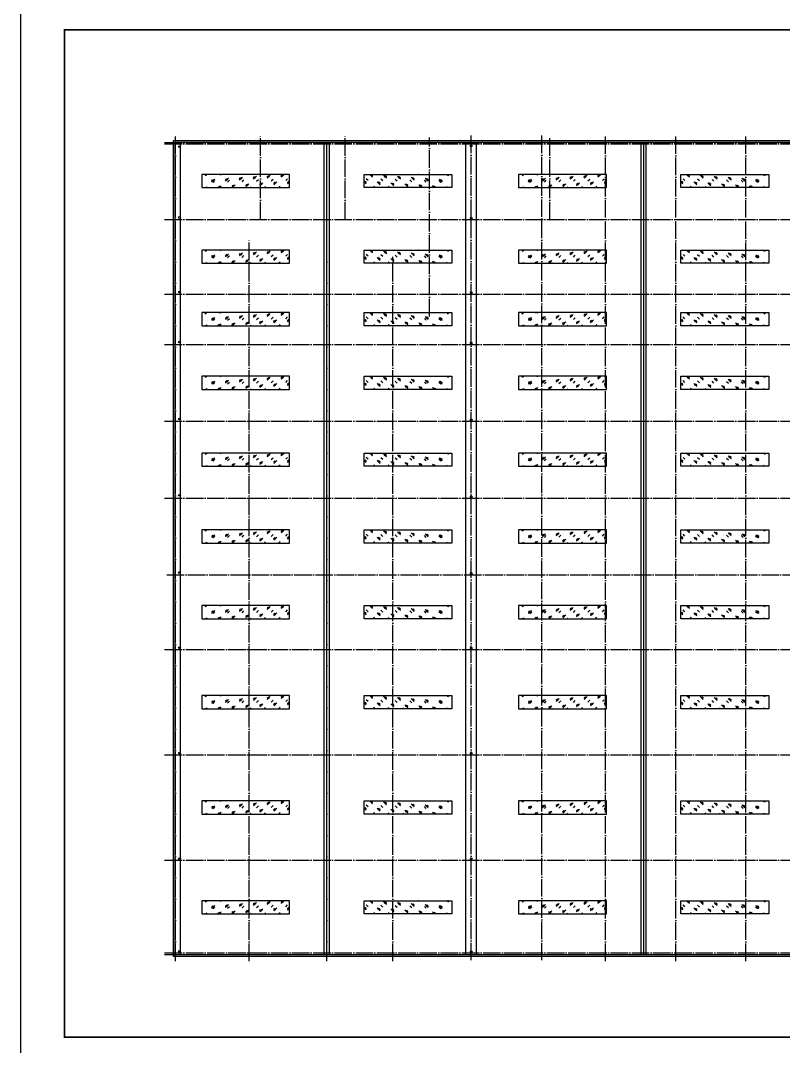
# Model space of a CAD drawing. Extents: x 69728788 to 150676229, y 20164216 to 43663798.
# Drawn here: x 75219157 to 75306105, y 20447316 to 20564216 of the extents above; entities that cross this region are included whole.
import ezdxf

# ---------------------------------------------------------------- set-up
doc = ezdxf.new("R2010")
doc.units = 0
doc.header["$LTSCALE"] = 1000
doc.header["$MEASUREMENT"] = 0
doc.linetypes.add('DOTE', pattern=[2.42, 2, -0.2, 0.02, -0.2])
doc.layers.get('0').update_dxf_attribs({"linetype": 'CONTINUOUS'})
for name, color, linetype in [('DOTE', 251, 'DOTE'), ('PUB_TITLE', 4, 'CONTINUOUS'), ('亮瓦', 20, 'CONTINUOUS'), ('雨水管', 4, 'CONTINUOUS')]:
    doc.layers.add(name, color=color, linetype=linetype)

msp = doc.modelspace()

# ---------------------------------------------------------------- hatches: boundary and pattern name
at = {"layer": '亮瓦'}
h = msp.add_hatch(dxfattribs=at)
h.set_pattern_fill('玻璃1', color=256, scale=150, angle=1440, style=0)
h.set_pattern_definition([(45, (21172.7, 94075.9), (-734.825367, 734.825367), [336, -864]), (45, (21316.7, 94135.9), (-734.825367, 734.825367), [144, -1056]), (45, (21172.7, 94135.9), (-734.825367, 734.825367), [240, -960]), (45, (21244.7, 94075.9), (806.10173, -806.10173), [300, -900]), (45, (21172.7, 94015.9), (-734.825367, 734.825367), [480, -720]), (45, (21172.7, 94195.9), (-734.825367, 734.825367), [120, -1080])])
h.paths.add_polyline_path([(75249823, 20545179), (75249823, 20546679), (75239823, 20546679), (75239823, 20545179)])
h = msp.add_hatch(dxfattribs=at)
h.set_pattern_fill('玻璃1', color=256, scale=150, angle=1440, style=0)
h.set_pattern_definition([(135, (150486974.3, 94075.9), (734.825367, 734.825367), [336, -864]), (135, (150486830.3, 94135.9), (734.825367, 734.825367), [144, -1056]), (135, (150486974.3, 94135.9), (734.825367, 734.825367), [240, -960]), (135, (150486902.3, 94075.9), (-806.10173, -806.10173), [300, -900]), (135, (150486974.3, 94015.9), (734.825367, 734.825367), [480, -720]), (135, (150486974.3, 94195.9), (734.825367, 734.825367), [120, -1080])])
h.paths.add_polyline_path([(75258323, 20545179), (75258323, 20546679), (75268323, 20546679), (75268323, 20545179)])
h = msp.add_hatch(dxfattribs=at)
h.set_pattern_fill('玻璃1', color=256, scale=150, angle=1440, style=0)
h.set_pattern_definition([(45, (57272.7, 94075.9), (-734.825367, 734.825367), [336, -864]), (45, (57416.7, 94135.9), (-734.825367, 734.825367), [144, -1056]), (45, (57272.7, 94135.9), (-734.825367, 734.825367), [240, -960]), (45, (57344.7, 94075.9), (806.10173, -806.10173), [300, -900]), (45, (57272.7, 94015.9), (-734.825367, 734.825367), [480, -720]), (45, (57272.7, 94195.9), (-734.825367, 734.825367), [120, -1080])])
h.paths.add_polyline_path([(75285923, 20545179), (75285923, 20546679), (75275923, 20546679), (75275923, 20545179)])
h = msp.add_hatch(dxfattribs=at)
h.set_pattern_fill('玻璃1', color=256, scale=150, angle=1440, style=0)
h.set_pattern_definition([(135, (150523074.3, 94075.9), (734.825367, 734.825367), [336, -864]), (135, (150522930.3, 94135.9), (734.825367, 734.825367), [144, -1056]), (135, (150523074.3, 94135.9), (734.825367, 734.825367), [240, -960]), (135, (150523002.3, 94075.9), (-806.10173, -806.10173), [300, -900]), (135, (150523074.3, 94015.9), (734.825367, 734.825367), [480, -720]), (135, (150523074.3, 94195.9), (734.825367, 734.825367), [120, -1080])])
h.paths.add_polyline_path([(75294423, 20545179), (75294423, 20546679), (75304423, 20546679), (75304423, 20545179)])
h = msp.add_hatch(dxfattribs=at)
h.set_pattern_fill('玻璃1', color=256, scale=150, angle=1440, style=0)
h.set_pattern_definition([(45, (21172.7, 85450.9), (-734.825367, 734.825367), [336, -864]), (45, (21316.7, 85510.9), (-734.825367, 734.825367), [144, -1056]), (45, (21172.7, 85510.9), (-734.825367, 734.825367), [240, -960]), (45, (21244.7, 85450.9), (806.10173, -806.10173), [300, -900]), (45, (21172.7, 85390.9), (-734.825367, 734.825367), [480, -720]), (45, (21172.7, 85570.9), (-734.825367, 734.825367), [120, -1080])])
h.paths.add_polyline_path([(75249823, 20536554), (75249823, 20538054), (75239823, 20538054), (75239823, 20536554)])
h = msp.add_hatch(dxfattribs=at)
h.set_pattern_fill('玻璃1', color=256, scale=150, angle=1440, style=0)
h.set_pattern_definition([(135, (150486974.3, 85450.9), (734.825367, 734.825367), [336, -864]), (135, (150486830.3, 85510.9), (734.825367, 734.825367), [144, -1056]), (135, (150486974.3, 85510.9), (734.825367, 734.825367), [240, -960]), (135, (150486902.3, 85450.9), (-806.10173, -806.10173), [300, -900]), (135, (150486974.3, 85390.9), (734.825367, 734.825367), [480, -720]), (135, (150486974.3, 85570.9), (734.825367, 734.825367), [120, -1080])])
h.paths.add_polyline_path([(75258323, 20536554), (75258323, 20538054), (75268323, 20538054), (75268323, 20536554)])
h = msp.add_hatch(dxfattribs=at)
h.set_pattern_fill('玻璃1', color=256, scale=150, angle=1440, style=0)
h.set_pattern_definition([(45, (57272.7, 85450.9), (-734.825367, 734.825367), [336, -864]), (45, (57416.7, 85510.9), (-734.825367, 734.825367), [144, -1056]), (45, (57272.7, 85510.9), (-734.825367, 734.825367), [240, -960]), (45, (57344.7, 85450.9), (806.10173, -806.10173), [300, -900]), (45, (57272.7, 85390.9), (-734.825367, 734.825367), [480, -720]), (45, (57272.7, 85570.9), (-734.825367, 734.825367), [120, -1080])])
h.paths.add_polyline_path([(75285923, 20536554), (75285923, 20538054), (75275923, 20538054), (75275923, 20536554)])
h = msp.add_hatch(dxfattribs=at)
h.set_pattern_fill('玻璃1', color=256, scale=150, angle=1440, style=0)
h.set_pattern_definition([(135, (150523074.3, 85450.9), (734.825367, 734.825367), [336, -864]), (135, (150522930.3, 85510.9), (734.825367, 734.825367), [144, -1056]), (135, (150523074.3, 85510.9), (734.825367, 734.825367), [240, -960]), (135, (150523002.3, 85450.9), (-806.10173, -806.10173), [300, -900]), (135, (150523074.3, 85390.9), (734.825367, 734.825367), [480, -720]), (135, (150523074.3, 85570.9), (734.825367, 734.825367), [120, -1080])])
h.paths.add_polyline_path([(75294423, 20536554), (75294423, 20538054), (75304423, 20538054), (75304423, 20536554)])
h = msp.add_hatch(dxfattribs=at)
h.set_pattern_fill('玻璃1', color=256, scale=150, angle=1440, style=0)
h.set_pattern_definition([(45, (21172.7, 78325.9), (-734.825367, 734.825367), [336, -864]), (45, (21316.7, 78385.9), (-734.825367, 734.825367), [144, -1056]), (45, (21172.7, 78385.9), (-734.825367, 734.825367), [240, -960]), (45, (21244.7, 78325.9), (806.10173, -806.10173), [300, -900]), (45, (21172.7, 78265.9), (-734.825367, 734.825367), [480, -720]), (45, (21172.7, 78445.9), (-734.825367, 734.825367), [120, -1080])])
h.paths.add_polyline_path([(75249823, 20529429), (75249823, 20530929), (75239823, 20530929), (75239823, 20529429)])
h = msp.add_hatch(dxfattribs=at)
h.set_pattern_fill('玻璃1', color=256, scale=150, angle=1440, style=0)
h.set_pattern_definition([(135, (150486974.3, 78325.9), (734.825367, 734.825367), [336, -864]), (135, (150486830.3, 78385.9), (734.825367, 734.825367), [144, -1056]), (135, (150486974.3, 78385.9), (734.825367, 734.825367), [240, -960]), (135, (150486902.3, 78325.9), (-806.10173, -806.10173), [300, -900]), (135, (150486974.3, 78265.9), (734.825367, 734.825367), [480, -720]), (135, (150486974.3, 78445.9), (734.825367, 734.825367), [120, -1080])])
h.paths.add_polyline_path([(75258323, 20529429), (75258323, 20530929), (75268323, 20530929), (75268323, 20529429)])
h = msp.add_hatch(dxfattribs=at)
h.set_pattern_fill('玻璃1', color=256, scale=150, angle=1440, style=0)
h.set_pattern_definition([(45, (57272.7, 78325.9), (-734.825367, 734.825367), [336, -864]), (45, (57416.7, 78385.9), (-734.825367, 734.825367), [144, -1056]), (45, (57272.7, 78385.9), (-734.825367, 734.825367), [240, -960]), (45, (57344.7, 78325.9), (806.10173, -806.10173), [300, -900]), (45, (57272.7, 78265.9), (-734.825367, 734.825367), [480, -720]), (45, (57272.7, 78445.9), (-734.825367, 734.825367), [120, -1080])])
h.paths.add_polyline_path([(75285923, 20529429), (75285923, 20530929), (75275923, 20530929), (75275923, 20529429)])
h = msp.add_hatch(dxfattribs=at)
h.set_pattern_fill('玻璃1', color=256, scale=150, angle=1440, style=0)
h.set_pattern_definition([(135, (150523074.3, 78325.9), (734.825367, 734.825367), [336, -864]), (135, (150522930.3, 78385.9), (734.825367, 734.825367), [144, -1056]), (135, (150523074.3, 78385.9), (734.825367, 734.825367), [240, -960]), (135, (150523002.3, 78325.9), (-806.10173, -806.10173), [300, -900]), (135, (150523074.3, 78265.9), (734.825367, 734.825367), [480, -720]), (135, (150523074.3, 78445.9), (734.825367, 734.825367), [120, -1080])])
h.paths.add_polyline_path([(75294423, 20529429), (75294423, 20530929), (75304423, 20530929), (75304423, 20529429)])
h = msp.add_hatch(dxfattribs=at)
h.set_pattern_fill('玻璃1', color=256, scale=150, angle=1440, style=0)
h.set_pattern_definition([(45, (21172.7, 71075.9), (-734.825367, 734.825367), [336, -864]), (45, (21316.7, 71135.9), (-734.825367, 734.825367), [144, -1056]), (45, (21172.7, 71135.9), (-734.825367, 734.825367), [240, -960]), (45, (21244.7, 71075.9), (806.10173, -806.10173), [300, -900]), (45, (21172.7, 71015.9), (-734.825367, 734.825367), [480, -720]), (45, (21172.7, 71195.9), (-734.825367, 734.825367), [120, -1080])])
h.paths.add_polyline_path([(75249823, 20522179), (75249823, 20523679), (75239823, 20523679), (75239823, 20522179)])
h = msp.add_hatch(dxfattribs=at)
h.set_pattern_fill('玻璃1', color=256, scale=150, angle=1440, style=0)
h.set_pattern_definition([(135, (150486974.3, 71075.9), (734.825367, 734.825367), [336, -864]), (135, (150486830.3, 71135.9), (734.825367, 734.825367), [144, -1056]), (135, (150486974.3, 71135.9), (734.825367, 734.825367), [240, -960]), (135, (150486902.3, 71075.9), (-806.10173, -806.10173), [300, -900]), (135, (150486974.3, 71015.9), (734.825367, 734.825367), [480, -720]), (135, (150486974.3, 71195.9), (734.825367, 734.825367), [120, -1080])])
h.paths.add_polyline_path([(75258323, 20522179), (75258323, 20523679), (75268323, 20523679), (75268323, 20522179)])
h = msp.add_hatch(dxfattribs=at)
h.set_pattern_fill('玻璃1', color=256, scale=150, angle=1440, style=0)
h.set_pattern_definition([(45, (57272.3, 71075.9), (-734.825367, 734.825367), [336, -864]), (45, (57416.3, 71135.9), (-734.825367, 734.825367), [144, -1056]), (45, (57272.3, 71135.9), (-734.825367, 734.825367), [240, -960]), (45, (57344.3, 71075.9), (806.10173, -806.10173), [300, -900]), (45, (57272.3, 71015.9), (-734.825367, 734.825367), [480, -720]), (45, (57272.3, 71195.9), (-734.825367, 734.825367), [120, -1080])])
h.paths.add_polyline_path([(75285923, 20522179), (75285923, 20523679), (75275923, 20523679), (75275923, 20522179)])
h = msp.add_hatch(dxfattribs=at)
h.set_pattern_fill('玻璃1', color=256, scale=150, angle=1440, style=0)
h.set_pattern_definition([(135, (150523073.9, 71075.9), (734.825367, 734.825367), [336, -864]), (135, (150522929.9, 71135.9), (734.825367, 734.825367), [144, -1056]), (135, (150523073.9, 71135.9), (734.825367, 734.825367), [240, -960]), (135, (150523001.9, 71075.9), (-806.10173, -806.10173), [300, -900]), (135, (150523073.9, 71015.9), (734.825367, 734.825367), [480, -720]), (135, (150523073.9, 71195.9), (734.825367, 734.825367), [120, -1080])])
h.paths.add_polyline_path([(75294423, 20522179), (75294423, 20523679), (75304423, 20523679), (75304423, 20522179)])
h = msp.add_hatch(dxfattribs=at)
h.set_pattern_fill('玻璃1', color=256, scale=150, angle=1440, style=0)
h.set_pattern_definition([(45, (21172.7, 62325.9), (-734.825367, 734.825367), [336, -864]), (45, (21316.7, 62385.9), (-734.825367, 734.825367), [144, -1056]), (45, (21172.7, 62385.9), (-734.825367, 734.825367), [240, -960]), (45, (21244.7, 62325.9), (806.10173, -806.10173), [300, -900]), (45, (21172.7, 62265.9), (-734.825367, 734.825367), [480, -720]), (45, (21172.7, 62445.9), (-734.825367, 734.825367), [120, -1080])])
h.paths.add_polyline_path([(75249823, 20513429), (75249823, 20514929), (75239823, 20514929), (75239823, 20513429)])
h = msp.add_hatch(dxfattribs=at)
h.set_pattern_fill('玻璃1', color=256, scale=150, angle=1440, style=0)
h.set_pattern_definition([(135, (150486974.3, 62325.9), (734.825367, 734.825367), [336, -864]), (135, (150486830.3, 62385.9), (734.825367, 734.825367), [144, -1056]), (135, (150486974.3, 62385.9), (734.825367, 734.825367), [240, -960]), (135, (150486902.3, 62325.9), (-806.10173, -806.10173), [300, -900]), (135, (150486974.3, 62265.9), (734.825367, 734.825367), [480, -720]), (135, (150486974.3, 62445.9), (734.825367, 734.825367), [120, -1080])])
h.paths.add_polyline_path([(75258323, 20513429), (75258323, 20514929), (75268323, 20514929), (75268323, 20513429)])
h = msp.add_hatch(dxfattribs=at)
h.set_pattern_fill('玻璃1', color=256, scale=150, angle=1440, style=0)
h.set_pattern_definition([(45, (57272.3, 62325.9), (-734.825367, 734.825367), [336, -864]), (45, (57416.3, 62385.9), (-734.825367, 734.825367), [144, -1056]), (45, (57272.3, 62385.9), (-734.825367, 734.825367), [240, -960]), (45, (57344.3, 62325.9), (806.10173, -806.10173), [300, -900]), (45, (57272.3, 62265.9), (-734.825367, 734.825367), [480, -720]), (45, (57272.3, 62445.9), (-734.825367, 734.825367), [120, -1080])])
h.paths.add_polyline_path([(75285923, 20513429), (75285923, 20514929), (75275923, 20514929), (75275923, 20513429)])
h = msp.add_hatch(dxfattribs=at)
h.set_pattern_fill('玻璃1', color=256, scale=150, angle=1440, style=0)
h.set_pattern_definition([(135, (150523073.9, 62325.9), (734.825367, 734.825367), [336, -864]), (135, (150522929.9, 62385.9), (734.825367, 734.825367), [144, -1056]), (135, (150523073.9, 62385.9), (734.825367, 734.825367), [240, -960]), (135, (150523001.9, 62325.9), (-806.10173, -806.10173), [300, -900]), (135, (150523073.9, 62265.9), (734.825367, 734.825367), [480, -720]), (135, (150523073.9, 62445.9), (734.825367, 734.825367), [120, -1080])])
h.paths.add_polyline_path([(75294423, 20513429), (75294423, 20514929), (75304423, 20514929), (75304423, 20513429)])
h = msp.add_hatch(dxfattribs=at)
h.set_pattern_fill('玻璃1', color=256, scale=150, angle=1440, style=0)
h.set_pattern_definition([(45, (21172.7, 53575.9), (-734.825367, 734.825367), [336, -864]), (45, (21316.7, 53635.9), (-734.825367, 734.825367), [144, -1056]), (45, (21172.7, 53635.9), (-734.825367, 734.825367), [240, -960]), (45, (21244.7, 53575.9), (806.10173, -806.10173), [300, -900]), (45, (21172.7, 53515.9), (-734.825367, 734.825367), [480, -720]), (45, (21172.7, 53695.9), (-734.825367, 734.825367), [120, -1080])])
h.paths.add_polyline_path([(75249823, 20504679), (75249823, 20506179), (75239823, 20506179), (75239823, 20504679)])
h = msp.add_hatch(dxfattribs=at)
h.set_pattern_fill('玻璃1', color=256, scale=150, angle=1440, style=0)
h.set_pattern_definition([(135, (150486974.3, 53575.9), (734.825367, 734.825367), [336, -864]), (135, (150486830.3, 53635.9), (734.825367, 734.825367), [144, -1056]), (135, (150486974.3, 53635.9), (734.825367, 734.825367), [240, -960]), (135, (150486902.3, 53575.9), (-806.10173, -806.10173), [300, -900]), (135, (150486974.3, 53515.9), (734.825367, 734.825367), [480, -720]), (135, (150486974.3, 53695.9), (734.825367, 734.825367), [120, -1080])])
h.paths.add_polyline_path([(75258323, 20504679), (75258323, 20506179), (75268323, 20506179), (75268323, 20504679)])
h = msp.add_hatch(dxfattribs=at)
h.set_pattern_fill('玻璃1', color=256, scale=150, angle=1440, style=0)
h.set_pattern_definition([(45, (57272.7, 53575.9), (-734.825367, 734.825367), [336, -864]), (45, (57416.7, 53635.9), (-734.825367, 734.825367), [144, -1056]), (45, (57272.7, 53635.9), (-734.825367, 734.825367), [240, -960]), (45, (57344.7, 53575.9), (806.10173, -806.10173), [300, -900]), (45, (57272.7, 53515.9), (-734.825367, 734.825367), [480, -720]), (45, (57272.7, 53695.9), (-734.825367, 734.825367), [120, -1080])])
h.paths.add_polyline_path([(75285923, 20504679), (75285923, 20506179), (75275923, 20506179), (75275923, 20504679)])
h = msp.add_hatch(dxfattribs=at)
h.set_pattern_fill('玻璃1', color=256, scale=150, angle=1440, style=0)
h.set_pattern_definition([(135, (150523074.3, 53575.9), (734.825367, 734.825367), [336, -864]), (135, (150522930.3, 53635.9), (734.825367, 734.825367), [144, -1056]), (135, (150523074.3, 53635.9), (734.825367, 734.825367), [240, -960]), (135, (150523002.3, 53575.9), (-806.10173, -806.10173), [300, -900]), (135, (150523074.3, 53515.9), (734.825367, 734.825367), [480, -720]), (135, (150523074.3, 53695.9), (734.825367, 734.825367), [120, -1080])])
h.paths.add_polyline_path([(75294423, 20504679), (75294423, 20506179), (75304423, 20506179), (75304423, 20504679)])
h = msp.add_hatch(dxfattribs=at)
h.set_pattern_fill('玻璃1', color=256, scale=150, angle=1440, style=0)
h.set_pattern_definition([(45, (21172.7, 44950.9), (-734.825367, 734.825367), [336, -864]), (45, (21316.7, 45010.9), (-734.825367, 734.825367), [144, -1056]), (45, (21172.7, 45010.9), (-734.825367, 734.825367), [240, -960]), (45, (21244.7, 44950.9), (806.10173, -806.10173), [300, -900]), (45, (21172.7, 44890.9), (-734.825367, 734.825367), [480, -720]), (45, (21172.7, 45070.9), (-734.825367, 734.825367), [120, -1080])])
h.paths.add_polyline_path([(75249823, 20496054), (75249823, 20497554), (75239823, 20497554), (75239823, 20496054)])
h = msp.add_hatch(dxfattribs=at)
h.set_pattern_fill('玻璃1', color=256, scale=150, angle=1440, style=0)
h.set_pattern_definition([(135, (150486974.3, 44950.9), (734.825367, 734.825367), [336, -864]), (135, (150486830.3, 45010.9), (734.825367, 734.825367), [144, -1056]), (135, (150486974.3, 45010.9), (734.825367, 734.825367), [240, -960]), (135, (150486902.3, 44950.9), (-806.10173, -806.10173), [300, -900]), (135, (150486974.3, 44890.9), (734.825367, 734.825367), [480, -720]), (135, (150486974.3, 45070.9), (734.825367, 734.825367), [120, -1080])])
h.paths.add_polyline_path([(75258323, 20496054), (75258323, 20497554), (75268323, 20497554), (75268323, 20496054)])
h = msp.add_hatch(dxfattribs=at)
h.set_pattern_fill('玻璃1', color=256, scale=150, angle=1440, style=0)
h.set_pattern_definition([(45, (57272.3, 44950.9), (-734.825367, 734.825367), [336, -864]), (45, (57416.3, 45010.9), (-734.825367, 734.825367), [144, -1056]), (45, (57272.3, 45010.9), (-734.825367, 734.825367), [240, -960]), (45, (57344.3, 44950.9), (806.10173, -806.10173), [300, -900]), (45, (57272.3, 44890.9), (-734.825367, 734.825367), [480, -720]), (45, (57272.3, 45070.9), (-734.825367, 734.825367), [120, -1080])])
h.paths.add_polyline_path([(75285923, 20496054), (75285923, 20497554), (75275923, 20497554), (75275923, 20496054)])
h = msp.add_hatch(dxfattribs=at)
h.set_pattern_fill('玻璃1', color=256, scale=150, angle=1440, style=0)
h.set_pattern_definition([(135, (150523073.9, 44950.9), (734.825367, 734.825367), [336, -864]), (135, (150522929.9, 45010.9), (734.825367, 734.825367), [144, -1056]), (135, (150523073.9, 45010.9), (734.825367, 734.825367), [240, -960]), (135, (150523001.9, 44950.9), (-806.10173, -806.10173), [300, -900]), (135, (150523073.9, 44890.9), (734.825367, 734.825367), [480, -720]), (135, (150523073.9, 45070.9), (734.825367, 734.825367), [120, -1080])])
h.paths.add_polyline_path([(75294423, 20496054), (75294423, 20497554), (75304423, 20497554), (75304423, 20496054)])
h = msp.add_hatch(dxfattribs=at)
h.set_pattern_fill('玻璃1', color=256, scale=150, angle=1440, style=0)
h.set_pattern_definition([(45, (21172.7, 34700.9), (-734.825367, 734.825367), [336, -864]), (45, (21316.7, 34760.9), (-734.825367, 734.825367), [144, -1056]), (45, (21172.7, 34760.9), (-734.825367, 734.825367), [240, -960]), (45, (21244.7, 34700.9), (806.10173, -806.10173), [300, -900]), (45, (21172.7, 34640.9), (-734.825367, 734.825367), [480, -720]), (45, (21172.7, 34820.9), (-734.825367, 734.825367), [120, -1080])])
h.paths.add_polyline_path([(75249823, 20485804), (75249823, 20487304), (75239823, 20487304), (75239823, 20485804)])
h = msp.add_hatch(dxfattribs=at)
h.set_pattern_fill('玻璃1', color=256, scale=150, angle=1440, style=0)
h.set_pattern_definition([(135, (150486974.3, 34700.9), (734.825367, 734.825367), [336, -864]), (135, (150486830.3, 34760.9), (734.825367, 734.825367), [144, -1056]), (135, (150486974.3, 34760.9), (734.825367, 734.825367), [240, -960]), (135, (150486902.3, 34700.9), (-806.10173, -806.10173), [300, -900]), (135, (150486974.3, 34640.9), (734.825367, 734.825367), [480, -720]), (135, (150486974.3, 34820.9), (734.825367, 734.825367), [120, -1080])])
h.paths.add_polyline_path([(75258323, 20485804), (75258323, 20487304), (75268323, 20487304), (75268323, 20485804)])
h = msp.add_hatch(dxfattribs=at)
h.set_pattern_fill('玻璃1', color=256, scale=150, angle=1440, style=0)
h.set_pattern_definition([(45, (57272.7, 34700.9), (-734.825367, 734.825367), [336, -864]), (45, (57416.7, 34760.9), (-734.825367, 734.825367), [144, -1056]), (45, (57272.7, 34760.9), (-734.825367, 734.825367), [240, -960]), (45, (57344.7, 34700.9), (806.10173, -806.10173), [300, -900]), (45, (57272.7, 34640.9), (-734.825367, 734.825367), [480, -720]), (45, (57272.7, 34820.9), (-734.825367, 734.825367), [120, -1080])])
h.paths.add_polyline_path([(75285923, 20485804), (75285923, 20487304), (75275923, 20487304), (75275923, 20485804)])
h = msp.add_hatch(dxfattribs=at)
h.set_pattern_fill('玻璃1', color=256, scale=150, angle=1440, style=0)
h.set_pattern_definition([(135, (150523074.3, 34700.9), (734.825367, 734.825367), [336, -864]), (135, (150522930.3, 34760.9), (734.825367, 734.825367), [144, -1056]), (135, (150523074.3, 34760.9), (734.825367, 734.825367), [240, -960]), (135, (150523002.3, 34700.9), (-806.10173, -806.10173), [300, -900]), (135, (150523074.3, 34640.9), (734.825367, 734.825367), [480, -720]), (135, (150523074.3, 34820.9), (734.825367, 734.825367), [120, -1080])])
h.paths.add_polyline_path([(75294423, 20485804), (75294423, 20487304), (75304423, 20487304), (75304423, 20485804)])
h = msp.add_hatch(dxfattribs=at)
h.set_pattern_fill('玻璃1', color=256, scale=150, angle=1440, style=0)
h.set_pattern_definition([(45, (21172.7, 22700.9), (-734.825367, 734.825367), [336, -864]), (45, (21316.7, 22760.9), (-734.825367, 734.825367), [144, -1056]), (45, (21172.7, 22760.9), (-734.825367, 734.825367), [240, -960]), (45, (21244.7, 22700.9), (806.10173, -806.10173), [300, -900]), (45, (21172.7, 22640.9), (-734.825367, 734.825367), [480, -720]), (45, (21172.7, 22820.9), (-734.825367, 734.825367), [120, -1080])])
h.paths.add_polyline_path([(75249823, 20473804), (75249823, 20475304), (75239823, 20475304), (75239823, 20473804)])
h = msp.add_hatch(dxfattribs=at)
h.set_pattern_fill('玻璃1', color=256, scale=150, angle=1440, style=0)
h.set_pattern_definition([(135, (150486974.3, 22700.9), (734.825367, 734.825367), [336, -864]), (135, (150486830.3, 22760.9), (734.825367, 734.825367), [144, -1056]), (135, (150486974.3, 22760.9), (734.825367, 734.825367), [240, -960]), (135, (150486902.3, 22700.9), (-806.10173, -806.10173), [300, -900]), (135, (150486974.3, 22640.9), (734.825367, 734.825367), [480, -720]), (135, (150486974.3, 22820.9), (734.825367, 734.825367), [120, -1080])])
h.paths.add_polyline_path([(75258323, 20473804), (75258323, 20475304), (75268323, 20475304), (75268323, 20473804)])
h = msp.add_hatch(dxfattribs=at)
h.set_pattern_fill('玻璃1', color=256, scale=150, angle=1440, style=0)
h.set_pattern_definition([(45, (57272.7, 22700.9), (-734.825367, 734.825367), [336, -864]), (45, (57416.7, 22760.9), (-734.825367, 734.825367), [144, -1056]), (45, (57272.7, 22760.9), (-734.825367, 734.825367), [240, -960]), (45, (57344.7, 22700.9), (806.10173, -806.10173), [300, -900]), (45, (57272.7, 22640.9), (-734.825367, 734.825367), [480, -720]), (45, (57272.7, 22820.9), (-734.825367, 734.825367), [120, -1080])])
h.paths.add_polyline_path([(75285923, 20473804), (75285923, 20475304), (75275923, 20475304), (75275923, 20473804)])
h = msp.add_hatch(dxfattribs=at)
h.set_pattern_fill('玻璃1', color=256, scale=150, angle=1440, style=0)
h.set_pattern_definition([(135, (150523074.3, 22700.9), (734.825367, 734.825367), [336, -864]), (135, (150522930.3, 22760.9), (734.825367, 734.825367), [144, -1056]), (135, (150523074.3, 22760.9), (734.825367, 734.825367), [240, -960]), (135, (150523002.3, 22700.9), (-806.10173, -806.10173), [300, -900]), (135, (150523074.3, 22640.9), (734.825367, 734.825367), [480, -720]), (135, (150523074.3, 22820.9), (734.825367, 734.825367), [120, -1080])])
h.paths.add_polyline_path([(75294423, 20473804), (75294423, 20475304), (75304423, 20475304), (75304423, 20473804)])
h = msp.add_hatch(dxfattribs=at)
h.set_pattern_fill('玻璃1', color=256, scale=150, angle=1440, style=0)
h.set_pattern_definition([(45, (21172.7, 11325.9), (-734.825367, 734.825367), [336, -864]), (45, (21316.7, 11385.9), (-734.825367, 734.825367), [144, -1056]), (45, (21172.7, 11385.9), (-734.825367, 734.825367), [240, -960]), (45, (21244.7, 11325.9), (806.10173, -806.10173), [300, -900]), (45, (21172.7, 11265.9), (-734.825367, 734.825367), [480, -720]), (45, (21172.7, 11445.9), (-734.825367, 734.825367), [120, -1080])])
h.paths.add_polyline_path([(75249823, 20462429), (75249823, 20463929), (75239823, 20463929), (75239823, 20462429)])
h = msp.add_hatch(dxfattribs=at)
h.set_pattern_fill('玻璃1', color=256, scale=150, angle=1440, style=0)
h.set_pattern_definition([(135, (150486974.3, 11325.9), (734.825367, 734.825367), [336, -864]), (135, (150486830.3, 11385.9), (734.825367, 734.825367), [144, -1056]), (135, (150486974.3, 11385.9), (734.825367, 734.825367), [240, -960]), (135, (150486902.3, 11325.9), (-806.10173, -806.10173), [300, -900]), (135, (150486974.3, 11265.9), (734.825367, 734.825367), [480, -720]), (135, (150486974.3, 11445.9), (734.825367, 734.825367), [120, -1080])])
h.paths.add_polyline_path([(75258323, 20462429), (75258323, 20463929), (75268323, 20463929), (75268323, 20462429)])
h = msp.add_hatch(dxfattribs=at)
h.set_pattern_fill('玻璃1', color=256, scale=150, angle=1440, style=0)
h.set_pattern_definition([(45, (57272.7, 11325.9), (-734.825367, 734.825367), [336, -864]), (45, (57416.7, 11385.9), (-734.825367, 734.825367), [144, -1056]), (45, (57272.7, 11385.9), (-734.825367, 734.825367), [240, -960]), (45, (57344.7, 11325.9), (806.10173, -806.10173), [300, -900]), (45, (57272.7, 11265.9), (-734.825367, 734.825367), [480, -720]), (45, (57272.7, 11445.9), (-734.825367, 734.825367), [120, -1080])])
h.paths.add_polyline_path([(75285923, 20462429), (75285923, 20463929), (75275923, 20463929), (75275923, 20462429)])
h = msp.add_hatch(dxfattribs=at)
h.set_pattern_fill('玻璃1', color=256, scale=150, angle=1440, style=0)
h.set_pattern_definition([(135, (150523074.3, 11325.9), (734.825367, 734.825367), [336, -864]), (135, (150522930.3, 11385.9), (734.825367, 734.825367), [144, -1056]), (135, (150523074.3, 11385.9), (734.825367, 734.825367), [240, -960]), (135, (150523002.3, 11325.9), (-806.10173, -806.10173), [300, -900]), (135, (150523074.3, 11265.9), (734.825367, 734.825367), [480, -720]), (135, (150523074.3, 11445.9), (734.825367, 734.825367), [120, -1080])])
h.paths.add_polyline_path([(75294423, 20462429), (75294423, 20463929), (75304423, 20463929), (75304423, 20462429)])

# ---------------------------------------------------------------- linework, layer by layer
for p, q in [((75236773, 20550354), (75309873, 20550354)), ((75236773, 20457754), (75236773, 20550354)), ((75237373, 20457754), (75237373, 20550354)), ((75253773, 20457754), (75253773, 20550354)), ((75254073, 20457754), (75254073, 20550354)), ((75254373, 20457754), (75254373, 20550354)), ((75269923, 20457754), (75269923, 20550354)), ((75271123, 20457754), (75271123, 20550354)), ((75289873, 20457754), (75289873, 20550354)), ((75290173, 20457754), (75290173, 20550354)), ((75290173, 20457754), (75290173, 20550354)), ((75290473, 20457754), (75290473, 20550354)), ((75342973, 20457754), (75236773, 20457754))]:
    msp.add_line(p, q)
msp.add_lwpolyline([(75236573, 20550554), (75310073, 20550554), (75310073, 20492979), (75343173, 20492979), (75343173, 20457554), (75236573, 20457554), (75236573, 20550554)])
for points in [[(75249823, 20545179), (75249823, 20546679), (75239823, 20546679), (75239823, 20545179)], [(75258323, 20545179), (75258323, 20546679), (75268323, 20546679), (75268323, 20545179)], [(75285923, 20545179), (75285923, 20546679), (75275923, 20546679), (75275923, 20545179)], [(75294423, 20545179), (75294423, 20546679), (75304423, 20546679), (75304423, 20545179)], [(75249823, 20536554), (75249823, 20538054), (75239823, 20538054), (75239823, 20536554)], [(75258323, 20536554), (75258323, 20538054), (75268323, 20538054), (75268323, 20536554)], [(75285923, 20536554), (75285923, 20538054), (75275923, 20538054), (75275923, 20536554)], [(75294423, 20536554), (75294423, 20538054), (75304423, 20538054), (75304423, 20536554)], [(75249823, 20529429), (75249823, 20530929), (75239823, 20530929), (75239823, 20529429)], [(75258323, 20529429), (75258323, 20530929), (75268323, 20530929), (75268323, 20529429)], [(75285923, 20529429), (75285923, 20530929), (75275923, 20530929), (75275923, 20529429)], [(75294423, 20529429), (75294423, 20530929), (75304423, 20530929), (75304423, 20529429)], [(75249823, 20522179), (75249823, 20523679), (75239823, 20523679), (75239823, 20522179)], [(75258323, 20522179), (75258323, 20523679), (75268323, 20523679), (75268323, 20522179)], [(75285923, 20522179), (75285923, 20523679), (75275923, 20523679), (75275923, 20522179)], [(75294423, 20522179), (75294423, 20523679), (75304423, 20523679), (75304423, 20522179)], [(75249823, 20513429), (75249823, 20514929), (75239823, 20514929), (75239823, 20513429)], [(75258323, 20513429), (75258323, 20514929), (75268323, 20514929), (75268323, 20513429)], [(75285923, 20513429), (75285923, 20514929), (75275923, 20514929), (75275923, 20513429)], [(75294423, 20513429), (75294423, 20514929), (75304423, 20514929), (75304423, 20513429)], [(75249823, 20504679), (75249823, 20506179), (75239823, 20506179), (75239823, 20504679)], [(75258323, 20504679), (75258323, 20506179), (75268323, 20506179), (75268323, 20504679)], [(75285923, 20504679), (75285923, 20506179), (75275923, 20506179), (75275923, 20504679)], [(75294423, 20504679), (75294423, 20506179), (75304423, 20506179), (75304423, 20504679)], [(75249823, 20496054), (75249823, 20497554), (75239823, 20497554), (75239823, 20496054)], [(75258323, 20496054), (75258323, 20497554), (75268323, 20497554), (75268323, 20496054)], [(75285923, 20496054), (75285923, 20497554), (75275923, 20497554), (75275923, 20496054)], [(75294423, 20496054), (75294423, 20497554), (75304423, 20497554), (75304423, 20496054)], [(75249823, 20485804), (75249823, 20487304), (75239823, 20487304), (75239823, 20485804)], [(75258323, 20485804), (75258323, 20487304), (75268323, 20487304), (75268323, 20485804)], [(75285923, 20485804), (75285923, 20487304), (75275923, 20487304), (75275923, 20485804)], [(75294423, 20485804), (75294423, 20487304), (75304423, 20487304), (75304423, 20485804)], [(75249823, 20473804), (75249823, 20475304), (75239823, 20475304), (75239823, 20473804)], [(75258323, 20473804), (75258323, 20475304), (75268323, 20475304), (75268323, 20473804)], [(75285923, 20473804), (75285923, 20475304), (75275923, 20475304), (75275923, 20473804)], [(75294423, 20473804), (75294423, 20475304), (75304423, 20475304), (75304423, 20473804)], [(75249823, 20462429), (75249823, 20463929), (75239823, 20463929), (75239823, 20462429)], [(75258323, 20462429), (75258323, 20463929), (75268323, 20463929), (75268323, 20462429)], [(75285923, 20462429), (75285923, 20463929), (75275923, 20463929), (75275923, 20462429)], [(75294423, 20462429), (75294423, 20463929), (75304423, 20463929), (75304423, 20462429)]]:
    msp.add_lwpolyline(points, close=True)
at = {"layer": 'DOTE'}
for p, q in [((75236823, 20457054), (75236823, 20551054)), ((75246498, 20541554), (75246498, 20551054)), ((75256173, 20541554), (75256173, 20551054)), ((75270523, 20457137), (75270523, 20551137)), ((75278573, 20457137), (75278573, 20551137)), ((75285823, 20457054), (75285823, 20551054)), ((75293823, 20457054), (75293823, 20551054)), ((75301823, 20457054), (75301823, 20551054)), ((75235573, 20550304), (75345573, 20550304)), ((75235573, 20550154), (75345573, 20550154)), ((75265773, 20530490), (75265773, 20550887)), ((75279473, 20541554), (75279473, 20550887)), ((75235573, 20541554), (75345573, 20541554)), ((75245198, 20457054), (75245198, 20539204)), ((75254073, 20457054), (75254073, 20539194)), ((75261573, 20457054), (75261573, 20537277)), ((75235573, 20533054), (75345573, 20533054)), ((75235573, 20527304), (75345573, 20527304)), ((75235573, 20518554), (75345573, 20518554)), ((75235573, 20509804), (75345573, 20509804)), ((75235823, 20501054), (75345573, 20501054)), ((75235573, 20492554), (75345548, 20492554)), ((75235573, 20480554), (75345573, 20480554)), ((75235573, 20468554), (75345573, 20468554)), ((75235573, 20457979), (75345573, 20457979)), ((75235573, 20457804), (75345573, 20457804))]:
    msp.add_line(p, q, dxfattribs=at)
at = {"layer": 'PUB_TITLE'}
msp.add_lwpolyline([(75219157, 20446366), (75387357, 20446366), (75387357, 20565166), (75219157, 20565166)], close=True, dxfattribs=at)
at = {"layer": 'PUB_TITLE', "const_width": 200}
msp.add_lwpolyline([(75224157, 20448366), (75385357, 20448366), (75385357, 20563166), (75224157, 20563166)], close=True, dxfattribs=at)
at = {"layer": '雨水管'}
for centre in [(75237277, 20549843), (75270523, 20549926), (75237277, 20541772), (75270523, 20541713), (75237277, 20533274), (75270523, 20533213), (75237277, 20527575), (75270523, 20527463), (75237277, 20518812), (75270523, 20518713), (75237277, 20510117), (75270523, 20509963), (75270523, 20509963), (75237277, 20501314), (75270523, 20501213), (75237277, 20492749), (75270523, 20492713), (75237277, 20480746), (75270523, 20480713), (75237277, 20468704), (75270523, 20468713), (75237277, 20458153), (75270523, 20458115)]:
    msp.add_circle(centre, 100, dxfattribs=at)

doc.saveas('drawing.dxf')
